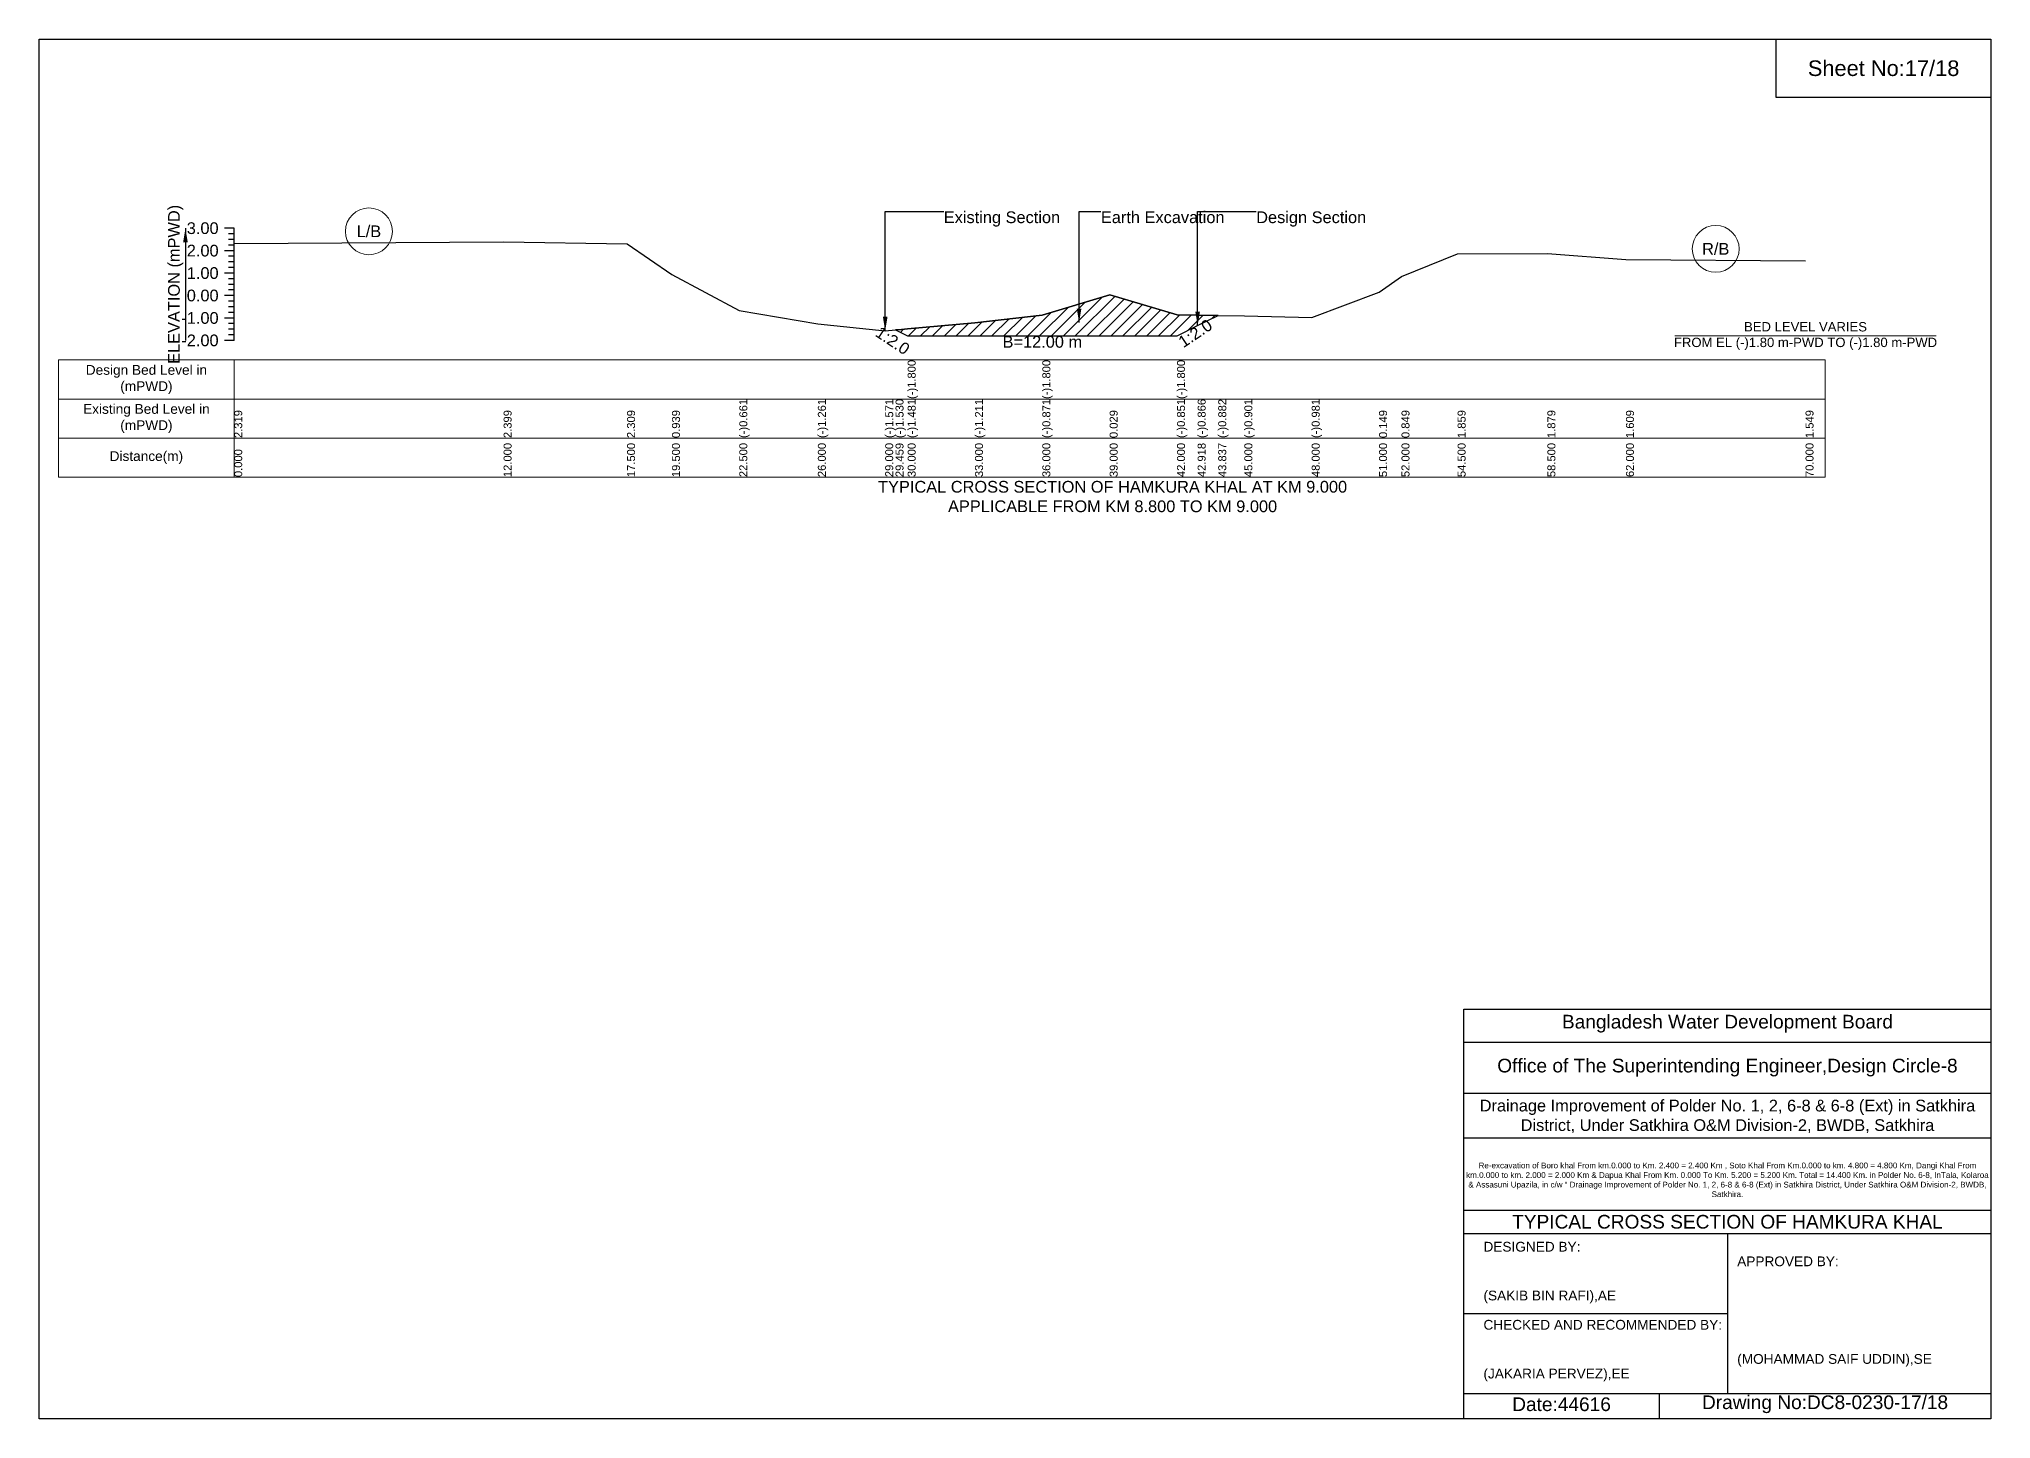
# Model space of a CAD drawing. Header units: inches. Extents: x 91000 to 278000, y -5656 to 20000.
# Drawn here: x 260000 to 268000, y 14344 to 20000 of the extents above; entities that cross this region are included whole.
import ezdxf

# ---------------------------------------------------------------- set-up
doc = ezdxf.new("R2010")
doc.units = ezdxf.units.IN
doc.header["$LTSCALE"] = 7
doc.header["$MEASUREMENT"] = 0
for name, color, linetype, lineweight in [('Cross section Data Border', 7, 'Continuous', 9), ('Cross Section Labels', 7, 'Continuous', 9), ('Existing_Bed_Level for Xsection', 7, 'Continuous', 25)]:
    doc.layers.add(name, color=color, linetype=linetype, lineweight=lineweight)
doc.styles.get("Standard").update_dxf_attribs({"font": 'arial.ttf'})
doc.dimstyles.get("Standard").update_dxf_attribs({"dimtxt": 0.18, "dimasz": 0.18, "dimexe": 0.18, "dimexo": 0.0625, "dimgap": 0.09, "dimtad": 0, "dimtih": 1, "dimtoh": 1, "dimdec": 4, "dimzin": 0, "dimdsep": 46, "dimtxsty": 'Standard', "dimcen": 0.09, "dimadec": 0, "dimazin": 0, "dimtfac": 1, "dimtdec": 4, "dimtofl": 0, "dimtmove": 0, "dimatfit": 3, "dimfxl": 1, "dimtolj": 1, "dimtzin": 0, "dimarcsym": 0})

msp = doc.modelspace()

# ---------------------------------------------------------------- hatches: boundary and pattern name
at = {"layer": 'Existing_Bed_Level for Xsection'}
h = msp.add_hatch(dxfattribs=at)
h.set_pattern_fill('ANSI31', color=256, scale=276, style=0)
h.paths.add_polyline_path([(263510.3, 18807.8), (263535.1, 18795.4), (263560, 18782.9), (263836, 18782.9), (264112, 18782.9), (264388, 18782.9), (264664, 18782.9), (264748.5, 18825.2), (264833, 18867.4), (264748.5, 18868.8), (264664, 18870.2), (264388, 18951.2), (264112, 18868.4), (263836, 18837.1), (263560, 18812.3), (263535.1, 18810)])

# ---------------------------------------------------------------- linework, layer by layer
for points in [[(260000, 20000), (268000, 20000), (268000, 14344), (260000, 14344)], [(267120, 20000), (268000, 20000), (268000, 19760), (267120, 19760)]]:
    msp.add_lwpolyline(points, close=True)
for points in [[(265840, 14344), (265840, 16024), (268000, 16024)], [(265840, 15888), (268000, 15888)], [(265840, 15680), (268000, 15680)], [(265840, 15496), (268000, 15496)], [(265840, 15200), (268000, 15200)], [(265840, 15104), (268000, 15104)], [(266920, 15104), (266920, 14448)], [(265840, 14776), (266920, 14776)], [(265840, 14448), (268000, 14448)], [(266640, 14448), (266640, 14344)]]:
    msp.add_lwpolyline(points)
at = {"layer": 'Cross section Data Border'}
msp.add_lwpolyline([(260080, 18684.5), (267320, 18684.5), (267320, 18204.5), (260080, 18204.5)], close=True, dxfattribs=at)
for points in [[(260800, 18684.5), (260800, 18204.5)], [(260080, 18524.5), (267320, 18524.5)], [(260080, 18364.5), (267320, 18364.5)]]:
    msp.add_lwpolyline(points, dxfattribs=at)
at = {"layer": 'Cross Section Labels'}
msp.add_lwpolyline([(266704.2, 18782.9), (267775.8, 18782.9)], dxfattribs=at)
for centre in [(261352, 19211.6), (266872, 19139.8)]:
    msp.add_circle(centre, 96, dxfattribs=at)
at = {"layer": 'Existing_Bed_Level for Xsection'}
for points in [[(260800, 19224.5), (260760, 19224.5)], [(260800, 19201.5), (260776, 19201.5)], [(260800, 18764.5), (260800, 18856.5), (260800, 18948.5), (260800, 19040.5), (260800, 19132.5), (260800, 19224.5)], [(260800, 19132.5), (260760, 19132.5)], [(260800, 19178.5), (260776, 19178.5)], [(260800, 19155.5), (260776, 19155.5)], [(260800, 19161.9), (261904, 19169.2), (262410, 19161), (262594, 19034.9), (262870, 18887.7), (263192, 18832.5), (263468, 18804), (263510.3, 18807.8), (263535.1, 18810), (263560, 18812.3), (263560, 18812.3), (263836, 18837.1), (264112, 18868.4), (264112, 18868.4), (264388, 18951.2), (264664, 18870.2), (264664, 18870.2), (264748.5, 18868.8), (264833, 18867.4), (264940, 18865.6), (265216, 18858.3), (265492, 18962.2), (265584, 19026.6), (265814, 19119.6), (266182, 19121.4), (266504, 19096.6), (267240, 19091)], [(260800, 19040.5), (260760, 19040.5)], [(260800, 19109.5), (260776, 19109.5)], [(260800, 19086.5), (260776, 19086.5)], [(260800, 19063.5), (260776, 19063.5)], [(260800, 19017.5), (260776, 19017.5)], [(260800, 18994.5), (260776, 18994.5)], [(260800, 18971.5), (260776, 18971.5)], [(260800, 18948.5), (260760, 18948.5)], [(260800, 18925.5), (260776, 18925.5)], [(260800, 18902.5), (260776, 18902.5)], [(260800, 18856.5), (260760, 18856.5)], [(260800, 18879.5), (260776, 18879.5)], [(260800, 18833.5), (260776, 18833.5)], [(260800, 18810.5), (260776, 18810.5)], [(260800, 18764.5), (260760, 18764.5)], [(260800, 18787.5), (260776, 18787.5)]]:
    msp.add_lwpolyline(points, dxfattribs=at)
msp.add_lwpolyline([(263510.3, 18807.8), (263535.1, 18795.4), (263560, 18782.9), (263560, 18782.9), (263836, 18782.9), (264112, 18782.9), (264112, 18782.9), (264388, 18782.9), (264664, 18782.9), (264664, 18782.9), (264748.5, 18825.2), (264833, 18867.4), (264833, 18867.4), (264833, 18867.4), (264748.5, 18868.8), (264664, 18870.2), (264664, 18870.2), (264388, 18951.2), (264112, 18868.4), (264112, 18868.4), (263836, 18837.1), (263560, 18812.3), (263560, 18812.3), (263535.1, 18810)], close=True, dxfattribs=at)

# ---------------------------------------------------------------- texts
at = {"attachment_point": 5}
for s, insert, char_height in [('Sheet No:17/18', (267560, 19880), 64), ('Bangladesh Water Development Board', (266920, 15964), 56), ('Office of The Superintending Engineer,Design Circle-8', (266920, 15784), 56)]:
    msp.add_mtext(s, dxfattribs=dict(at, insert=insert, char_height=char_height))
for s, insert, char_height, width, attachment_point in [('Drainage Improvement of Polder No. 1, 2, 6-8 & 6-8 (Ext) in Satkhira District, Under Satkhira O&M Division-2, BWDB, Satkhira', (266920, 15584), 48, 2240, 5), ('Re-excavation of Boro khal From km.0.000 to Km. 2.400 = 2.400 Km , Soto Khal From Km.0.000 to km. 4.800 = 4.800 Km, Dangi Khal From km.0.000 to km. 2.000 = 2.000 Km & Dapua Khal From Km. 0.000 To Km. 5.200 = 5.200 Km. Total = 14.400 Km. in Polder No. 6-8, InTala, Kolaroa & Assasuni Upazila, in c/w “ Drainage Improvement of Polder No. 1, 2, 6-8 & 6-8 (Ext) in Satkhira District, Under Satkhira O&M Division-2, BWDB, Satkhira.', (266920, 15324), 23.565, 2160, 5), ('TYPICAL CROSS SECTION OF HAMKURA KHAL', (266920, 15152), 56, 2240, 5), ('DESIGNED BY:^J^J^J(SAKIB BIN RAFI),AE', (265920, 14944), 40, 1120, 4), ('APPROVED BY:^J^J^J^J^J^J(MOHAMMAD SAIF UDDIN),SE', (266960, 14784), 40, 1120, 4), ('CHECKED AND RECOMMENDED BY:^J^J^J(JAKARIA PERVEZ),EE', (265920, 14624), 40, 1120, 4), ('Date:44616', (266240, 14404), 56, 1120, 5), ('Drawing No:DC8-0230-17/18', (267320, 14404), 56, 1760, 5)]:
    msp.add_mtext(s, dxfattribs=dict(insert=insert, char_height=char_height, width=width, attachment_point=attachment_point))
at = {"layer": 'Cross section Data Border', "char_height": 40, "width": 640, "attachment_point": 5}
for s, insert in [('Design Bed Level in (mPWD)', (260440, 18604.5)), ('Existing Bed Level in (mPWD)', (260440, 18444.5)), ('Distance(m)', (260440, 18284.5))]:
    msp.add_mtext(s, dxfattribs=dict(at, insert=insert))
at = {"layer": 'Cross Section Labels'}
for s, insert, char_height, attachment_point in [('Existing Section', (263708, 19293.5), 48, 1), ('Earth Excavation', (264352, 19293.5), 48, 1), ('Design Section', (264988.5, 19293.5), 48, 1), ('L/B', (261352, 19211.6), 48, 5), ('R/B', (266872, 19139.8), 48, 5), ('BED LEVEL VARIES ^JFROM EL (-)1.80 m-PWD TO (-)1.80 m-PWD', (267240, 18782.9), 38.4, 5), ('B=12.00 m', (264112, 18782.9), 48, 2), ('TYPICAL CROSS SECTION OF HAMKURA KHAL AT KM 9.000^JAPPLICABLE FROM KM 8.800 TO KM 9.000', (264400, 18124.5), 48, 5)]:
    msp.add_mtext(s, dxfattribs=dict(at, insert=insert, char_height=char_height, attachment_point=attachment_point))
at = {"layer": 'Cross Section Labels', "char_height": 48, "attachment_point": 2}
for insert, rotation in [((263512.1, 18783.9), 326.30993), ((264725.5, 18813.7), 33.69007)]:
    msp.add_mtext('1:2.0', dxfattribs=dict(at, insert=insert, rotation=rotation))
at = {"layer": 'Existing_Bed_Level for Xsection', "rotation": 90}
for s, insert, char_height, attachment_point in [('ELEVATION (mPWD)', (260560, 18994.5), 48, 5), ('(-)1.800', (263560, 18524.5), 32.8, 1), ('(-)1.800', (264112, 18524.5), 32.8, 1), ('(-)1.800', (264664, 18524.5), 32.8, 1), ('(-)0.661', (262870, 18364.5), 32.8, 1), ('(-)1.261', (263192, 18364.5), 32.8, 1), ('(-)1.571', (263468, 18364.5), 32.8, 1), ('(-)1.530', (263510.3, 18364.5), 32.8, 1), ('(-)1.481', (263560, 18364.5), 32.8, 1), ('(-)1.211', (263836, 18364.5), 32.8, 1), ('(-)0.871', (264112, 18364.5), 32.8, 1), ('(-)0.851', (264664, 18364.5), 32.8, 1), ('(-)0.866', (264748.5, 18364.5), 32.8, 1), ('(-)0.882', (264833, 18364.5), 32.8, 1), ('(-)0.901', (264940, 18364.5), 32.8, 1), ('(-)0.981', (265216, 18364.5), 32.8, 1), ('2.319', (260800, 18364.5), 32.8, 1), ('2.399', (261904, 18364.5), 32.8, 1), ('2.309', (262410, 18364.5), 32.8, 1), ('0.939', (262594, 18364.5), 32.8, 1), ('0.029', (264388, 18364.5), 32.8, 1), ('0.149', (265492, 18364.5), 32.8, 1), ('0.849', (265584, 18364.5), 32.8, 1), ('1.859', (265814, 18364.5), 32.8, 1), ('1.879', (266182, 18364.5), 32.8, 1), ('1.609', (266504, 18364.5), 32.8, 1), ('1.549', (267240, 18364.5), 32.8, 1), ('12.000', (261904, 18204.5), 32.8, 1), ('17.500', (262410, 18204.5), 32.8, 1), ('19.500', (262594, 18204.5), 32.8, 1), ('22.500', (262870, 18204.5), 32.8, 1), ('26.000', (263192, 18204.5), 32.8, 1), ('29.000', (263468, 18204.5), 32.8, 1), ('29.459', (263510.3, 18204.5), 32.8, 1), ('30.000', (263560, 18204.5), 32.8, 1), ('33.000', (263836, 18204.5), 32.8, 1), ('36.000', (264112, 18204.5), 32.8, 1), ('39.000', (264388, 18204.5), 32.8, 1), ('42.000', (264664, 18204.5), 32.8, 1), ('42.918', (264748.5, 18204.5), 32.8, 1), ('43.837', (264833, 18204.5), 32.8, 1), ('45.000', (264940, 18204.5), 32.8, 1), ('48.000', (265216, 18204.5), 32.8, 1), ('51.000', (265492, 18204.5), 32.8, 1), ('52.000', (265584, 18204.5), 32.8, 1), ('54.500', (265814, 18204.5), 32.8, 1), ('58.500', (266182, 18204.5), 32.8, 1), ('62.000', (266504, 18204.5), 32.8, 1), ('70.000', (267240, 18204.5), 32.8, 1), ('0.000', (260800, 18204.5), 32.8, 1)]:
    msp.add_mtext(s, dxfattribs=dict(at, insert=insert, char_height=char_height, attachment_point=attachment_point))
at = {"layer": 'Existing_Bed_Level for Xsection', "char_height": 48, "attachment_point": 6}
for s, insert in [('3.00', (260736, 19224.5)), ('2.00', (260736, 19132.5)), ('1.00', (260736, 19040.5)), ('0.00', (260736, 18948.5)), ('-1.00', (260736, 18856.5)), ('-2.00', (260736, 18764.5))]:
    msp.add_mtext(s, dxfattribs=dict(at, insert=insert))

# ---------------------------------------------------------------- leaders
at = {"layer": 'Cross Section Labels', "annotation_type": 0, "has_hookline": 1, "hookline_direction": 0}
for points, text_width in [([(263468, 18804), (263468, 19293.5), (263707.9, 19293.5)], 467.2), ([(264262.6, 18837.8), (264262.6, 19293.5), (264351.9, 19293.5)], 497), ([(264748.5, 18825.2), (264748.5, 19293.5), (264988.4, 19293.5)], 441.2)]:
    msp.add_leader(points, dimstyle='Standard', override={"dimasz": 57.6}, dxfattribs=dict(at, text_width=text_width))
at = {"layer": 'Existing_Bed_Level for Xsection'}
msp.add_leader([(260600, 19224.5), (260600, 18764.5)], dimstyle='Standard', override={"dimasz": 57.6}, dxfattribs=at)

doc.saveas('drawing.dxf')
